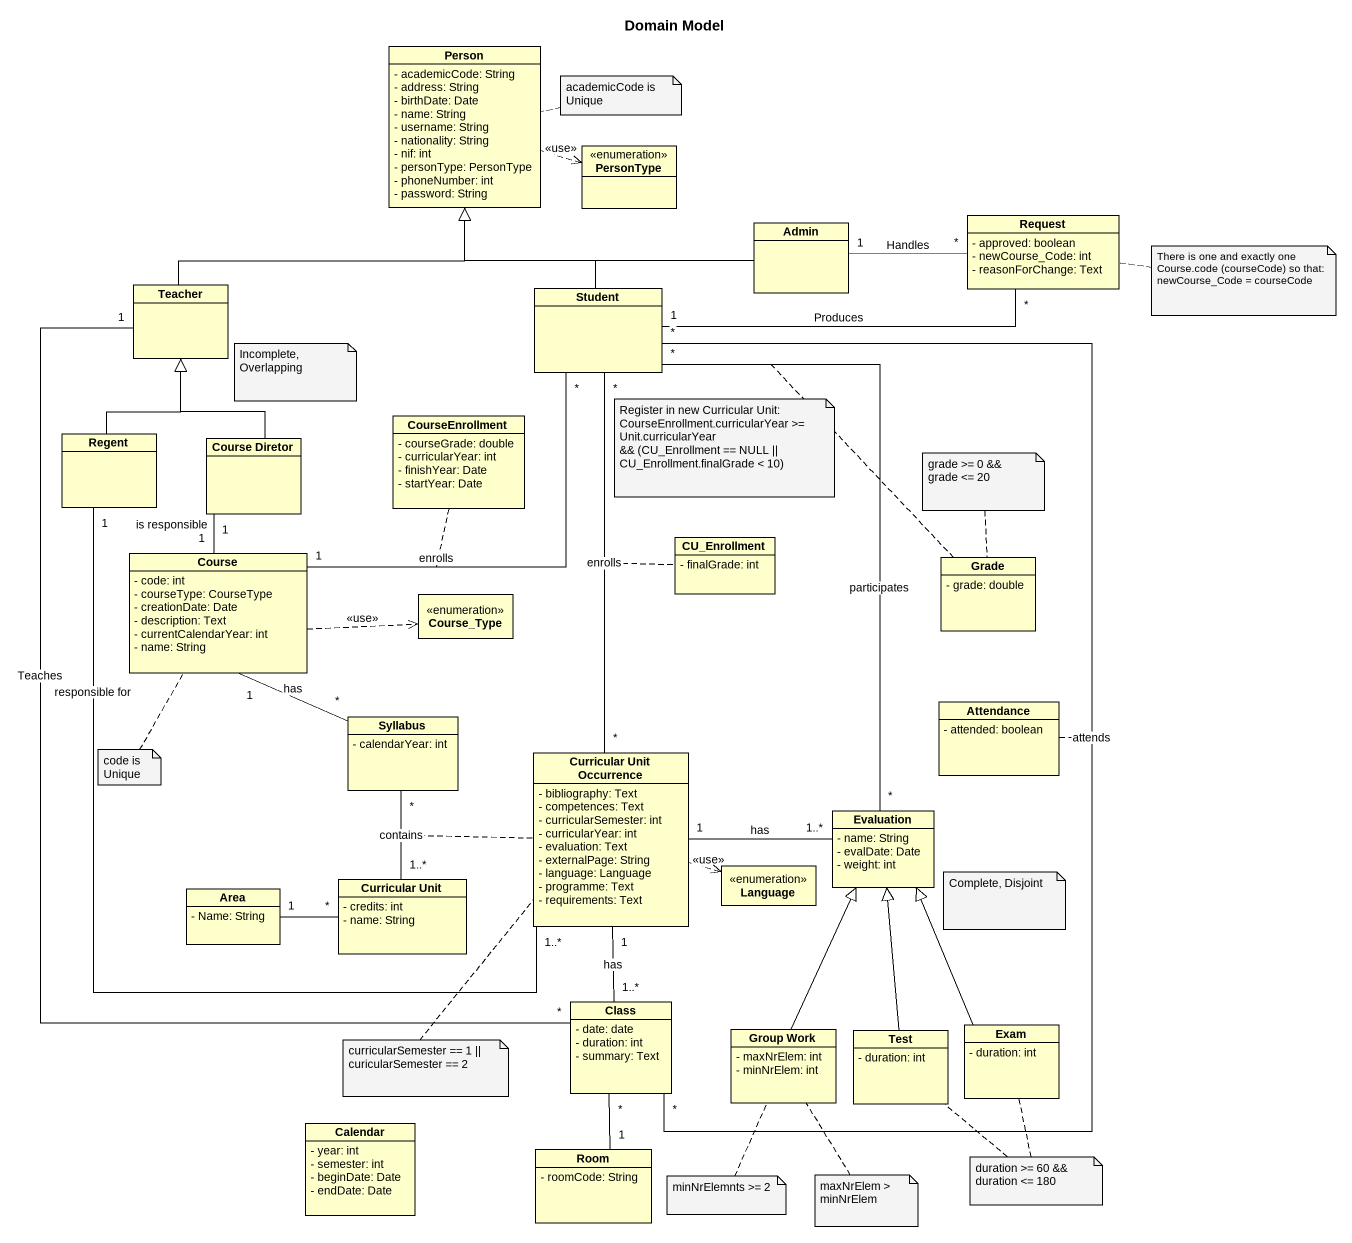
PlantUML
@startuml
title Domain Model
hide circle
hide empty members
skinparam classAttributeIconSize 0
class "Person" as Person_ {
  - academicCode: String
  - address: String
  - birthDate: Date
  - name: String
  - username: String
  - nationality: String
  - nif: int
  - personType: PersonType
  - phoneNumber: int
  - password: String
}
enum PersonType
class Admin
class Request {
  - approved: boolean
  - newCourse_Code: int
  - reasonForChange: Text
}
class Teacher
class Student
class Regent
class CourseEnrollment {
  - courseGrade: double
  - curricularYear: int
  - finishYear: Date
  - startYear: Date
}
class "Course Diretor" as Course_Diretor
class Course {
  - code: int
  - courseType: CourseType
  - creationDate: Date
  - description: Text
  - currentCalendarYear: int
  - name: String
}
class CU_Enrollment {
  - finalGrade: int
}
class Grade {
  - grade: double
}
enum Course_Type
class Syllabus {
  - calendarYear: int
}
class Attendance {
  - attended: boolean
}
class "Curricular Unit Occurrence" as Curricular_Unit_Occurrence {
  - bibliography: Text
  - competences: Text
  - curricularSemester: int
  - curricularYear: int
  - evaluation: Text
  - externalPage: String
  - language: Language
  - programme: Text
  - requirements: Text
}
class Evaluation {
  - name: String
  - evalDate: Date
  - weight: int
}
class Area {
  - Name: String
}
class "Curricular Unit" as Curricular_Unit {
  - credits: int
  - name: String
}
enum Language
class "Class" as Class_ {
  - date: date
  - duration: int
  - summary: Text
}
class "Group Work" as Group_Work {
  - maxNrElem: int
  - minNrElem: int
}
class Test {
  - duration: int
}
class Exam {
  - duration: int
}
class Calendar {
  - year: int
  - semester: int
  - beginDate: Date
  - endDate: Date
}
class Room {
  - roomCode: String
}
Person_ .right.> PersonType : <<use>>
Admin -left-|> Person_
Admin "1" -right- "*" Request : Handles
Teacher -up-|> Person_
Teacher "1" -- "*" Class_ : Teaches
Student -up-|> Person_
Student "1" -right- "*" Request : Produces
Student "*" -- "*" Evaluation : participates
(Student, Evaluation) .. Grade
Student "*" -- "*" Class_ : attends
(Student, Class_) .. Attendance
Regent -up-|> Teacher
Regent "1" -- "1..*" Curricular_Unit_Occurrence : responsible for
Course_Diretor -up-|> Teacher
Course_Diretor "1" -- "1" Course : is responsible
Course "1" -up- "*" Student : enrolls
(Course, Student) .. CourseEnrollment
Course .right.> Course_Type : <<use>>
Course "1" -- "*" Syllabus : has
Curricular_Unit_Occurrence "*" -up- "*" Student : enrolls
(Curricular_Unit_Occurrence, Student) .. CU_Enrollment
Curricular_Unit_Occurrence "1" -right- "1..*" Evaluation : has
Curricular_Unit_Occurrence .right.> Language : <<use>>
Curricular_Unit_Occurrence "1" -- "1..*" Class_ : has
Area "1" -right- "*" Curricular_Unit
Curricular_Unit "1..*" -up- "*" Syllabus : contains
(Curricular_Unit, Syllabus) .. Curricular_Unit_Occurrence
Group_Work -up-|> Evaluation
Test -up-|> Evaluation
Exam -up-|> Evaluation
Room "1" -up- "*" Class_
note right of Person_ : academicCode is Unique
note right of Request
  There is one and exactly one Course.code (courseCode) so that:
  newCourse_Code = courseCode
end note
note as N3
  Incomplete, Overlapping
end note
note as N4
  Register in new Curricular Unit:
  CourseEnrollment.curricularYear >= Unit.curricularYear
  && (CU_Enrollment == NULL || CU_Enrollment.finalGrade < 10)
end note
note top of Grade : grade >= 0 && grade <= 20
note bottom of Course : code is Unique
note as N7
  Complete, Disjoint
end note
note bottom of Curricular_Unit_Occurrence : curricularSemester == 1 || curicularSemester == 2
note bottom of Group_Work : minNrElemnts >= 2
note bottom of Group_Work : maxNrElem > minNrElem
note as N11
  duration >= 60 && duration <= 180
end note
N11 .. Exam
N11 .. Test
@enduml
